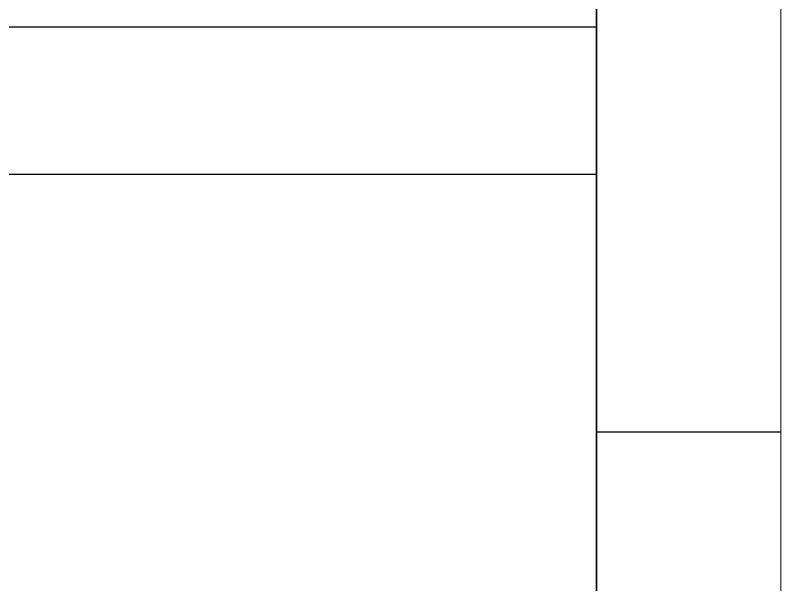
# Model space of a CAD drawing. Header units: millimetres. Extents: x -10601437 to -7750070, y 4687163 to 5113883.
# Drawn here: x -10019037 to -9997933, y 4718514 to 4734212 of the extents above; entities that cross this region are included whole.
import ezdxf

# ---------------------------------------------------------------- set-up
doc = ezdxf.new("R2010")
doc.units = ezdxf.units.MM
doc.layers.add('TEG BORDER', color=7, linetype='Continuous')

# ---------------------------------------------------------------- blocks, each defined once
blk = doc.blocks.new('TEG BORDER A2')
for p, q in [((589, 5), (589, 116)), ((594, 35), (589, 35))]:
    blk.add_line(p, q)
at = {"color": 5, "lineweight": 15}
blk.add_lwpolyline([(0, 420), (594, 420), (594, 0), (0, 0)], close=True, dxfattribs=at)
blk.add_lwpolyline([(5, 415), (589, 415), (589, 5), (5, 5)], close=True)
at = {"layer": 'TEG BORDER'}
for p, q in [((489, 46), (589, 46)), ((489, 42), (589, 42))]:
    blk.add_line(p, q, dxfattribs=at)

msp = doc.modelspace()

# ---------------------------------------------------------------- block references
at = {"xscale": 1016.000512394567, "yscale": 1016.000512394567, "zscale": 1016.000512394567}
msp.add_blockref('TEG BORDER A2', (-10601437, 4687163), dxfattribs=at)

doc.saveas('drawing.dxf')
